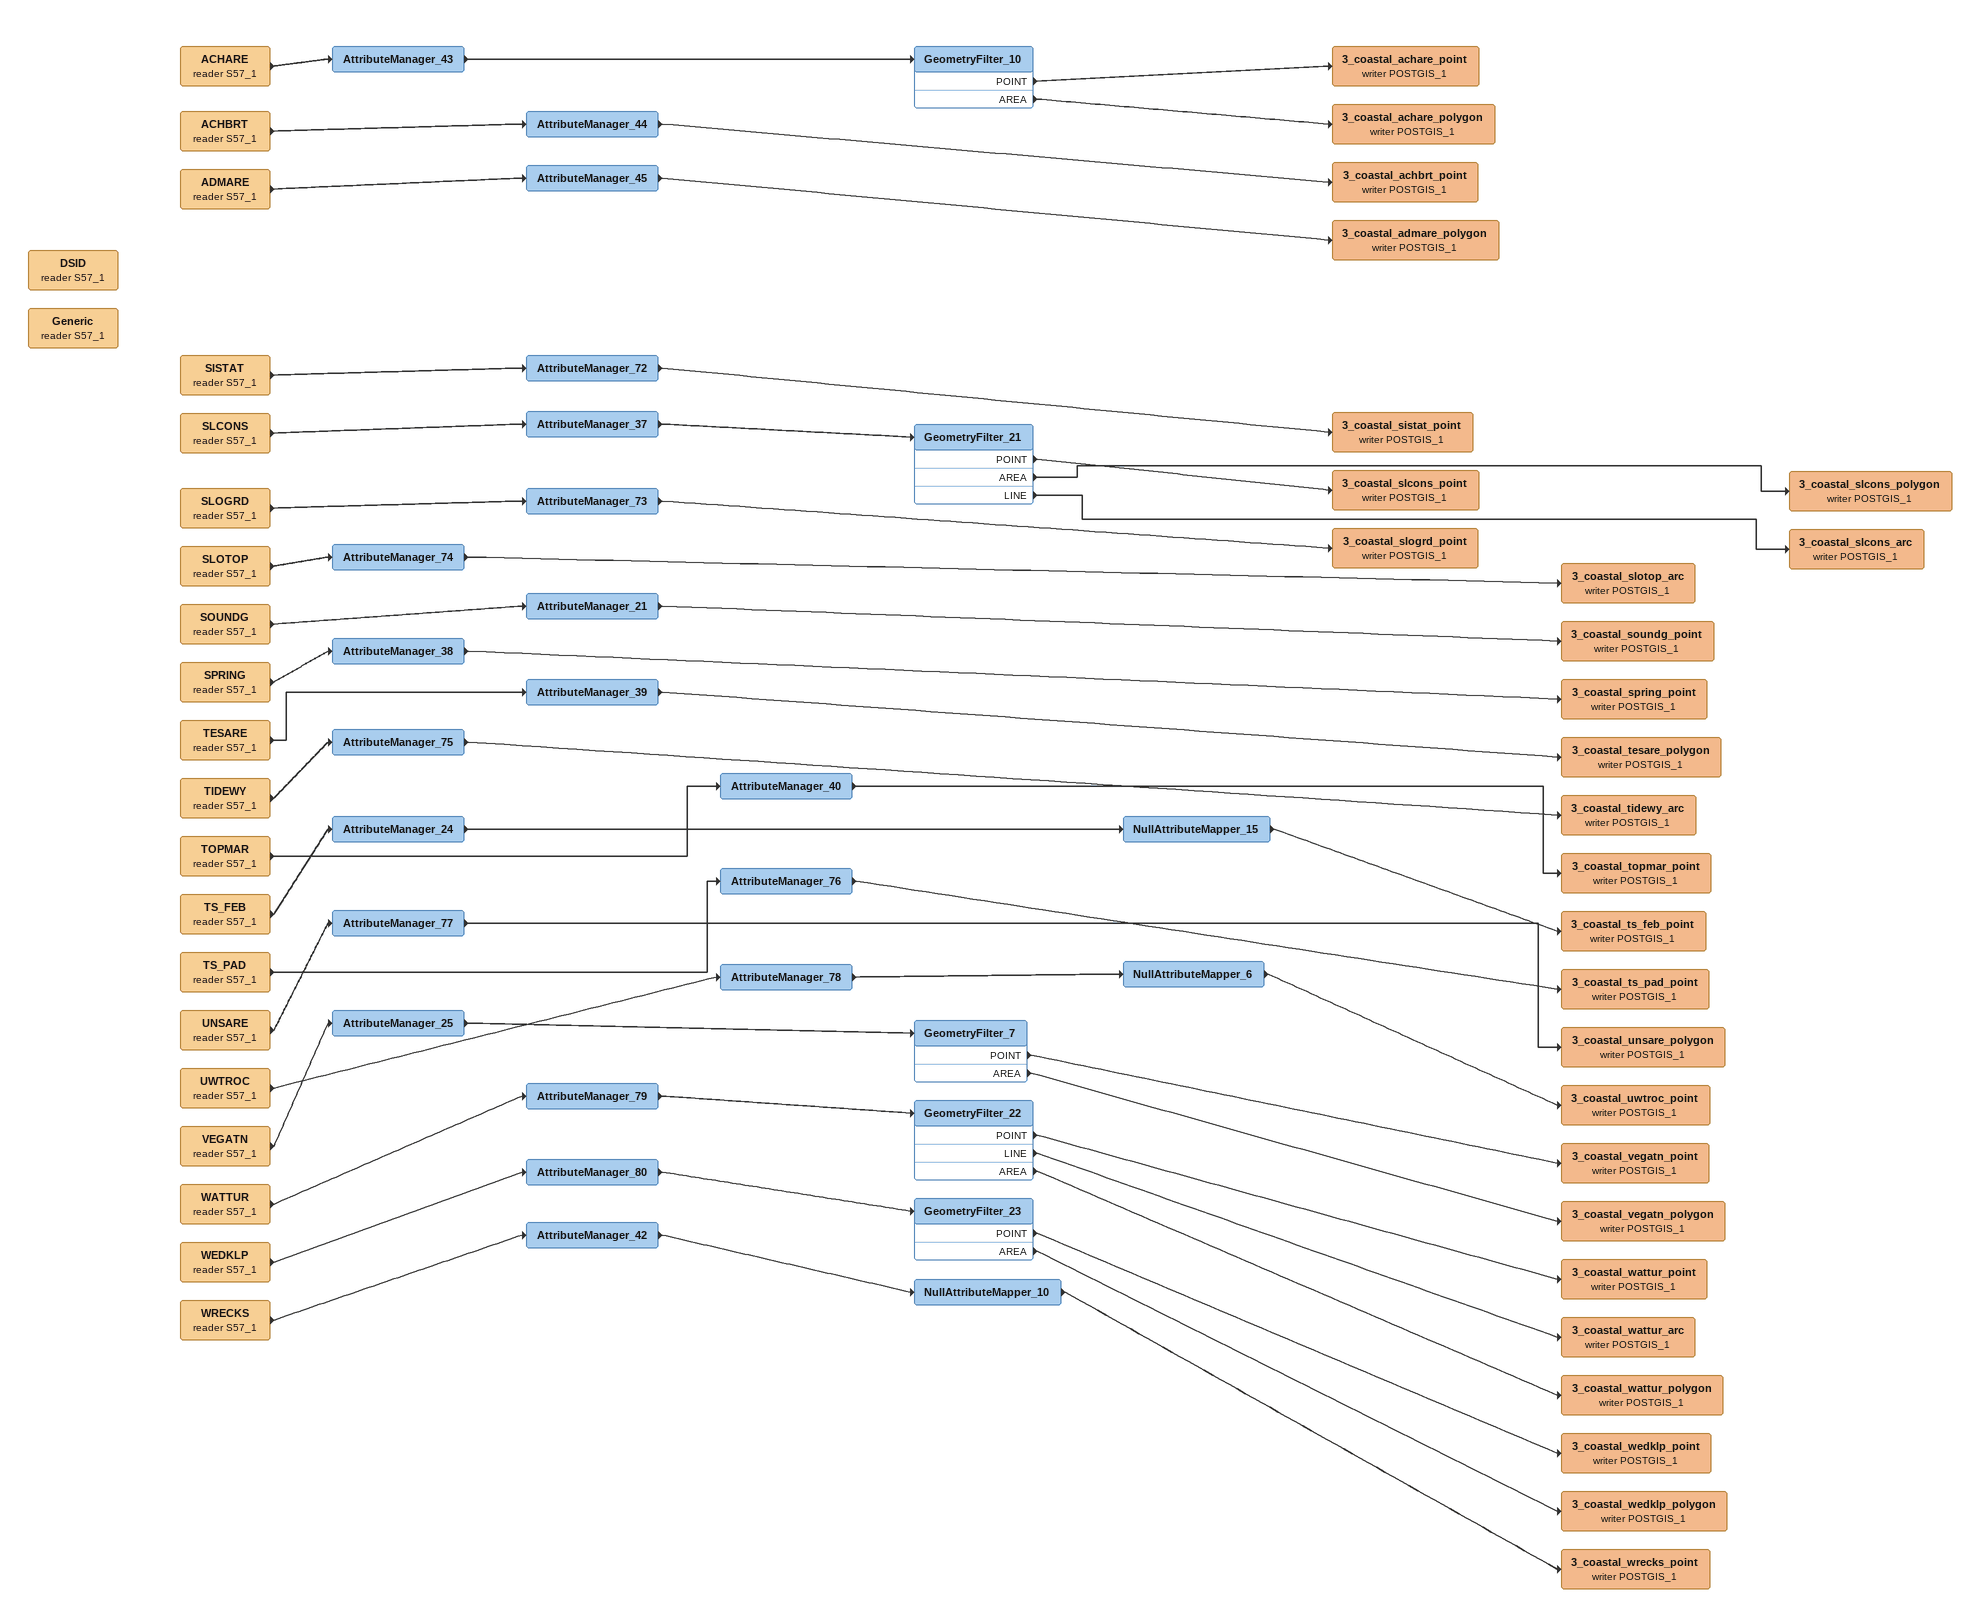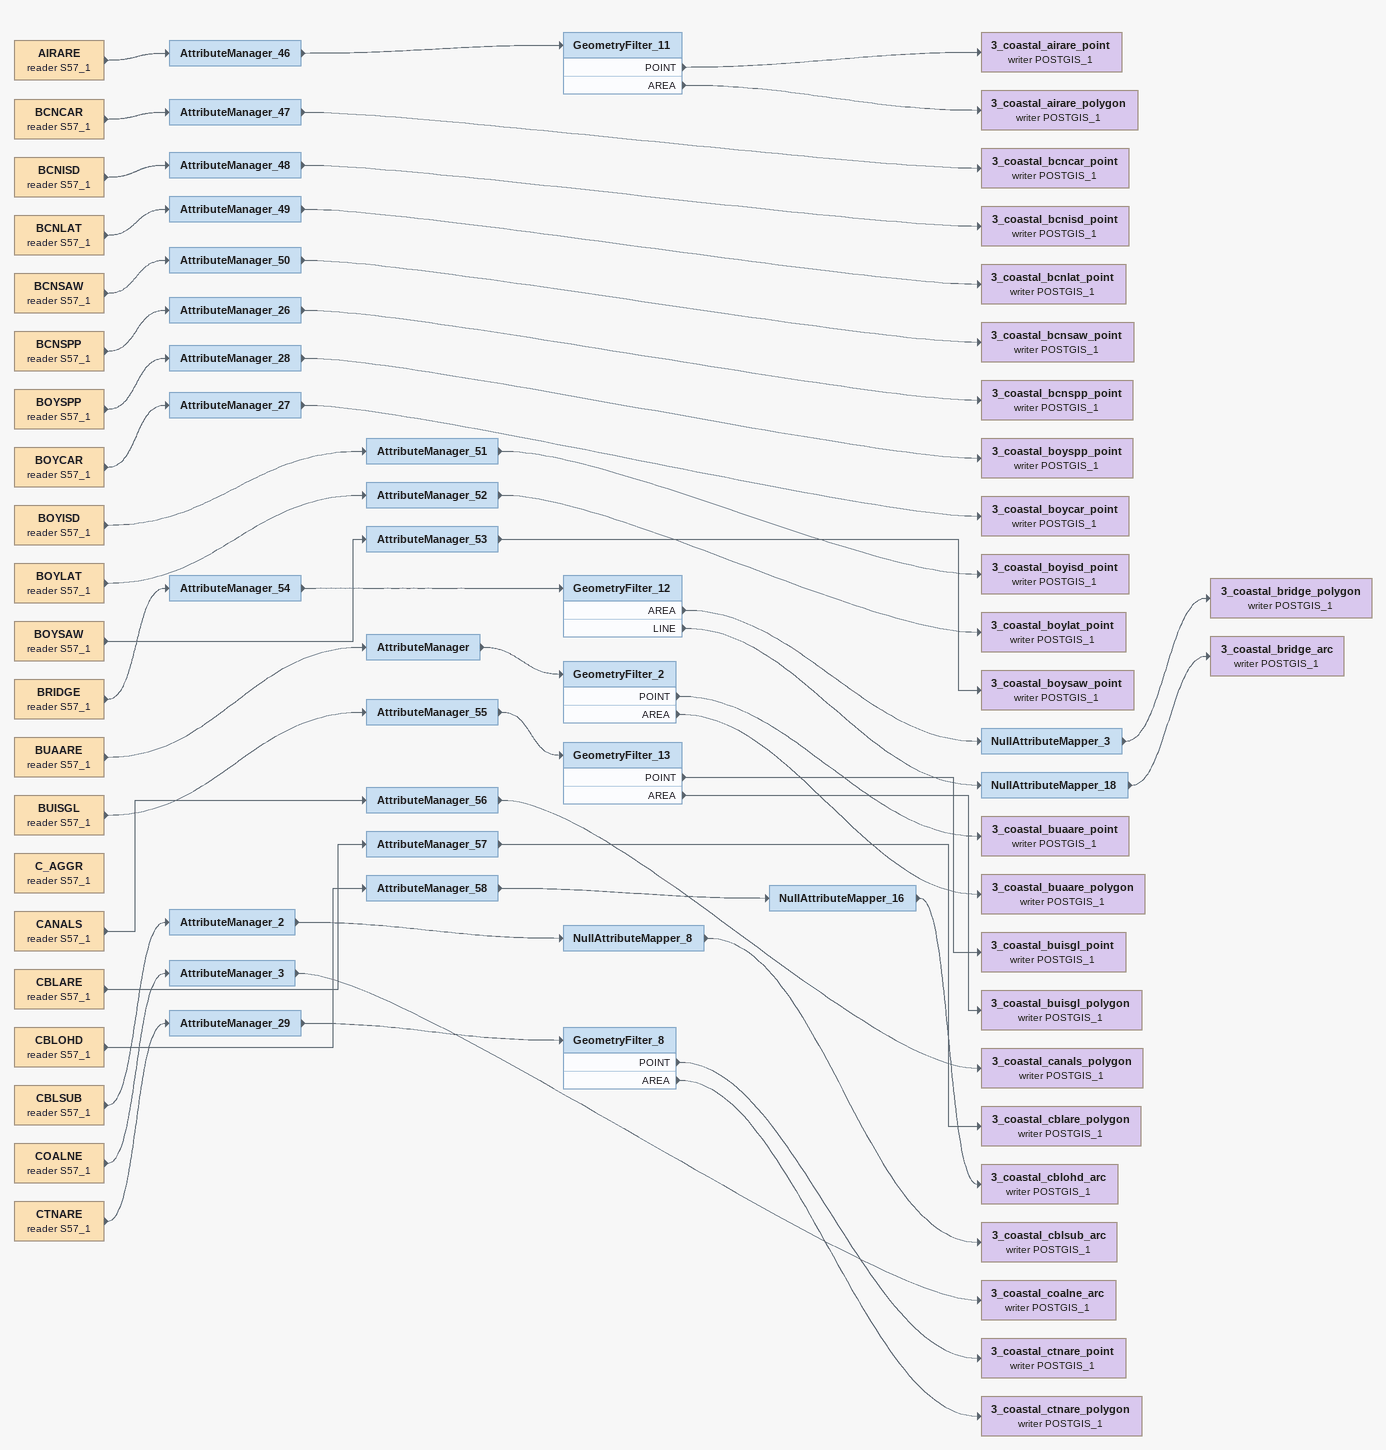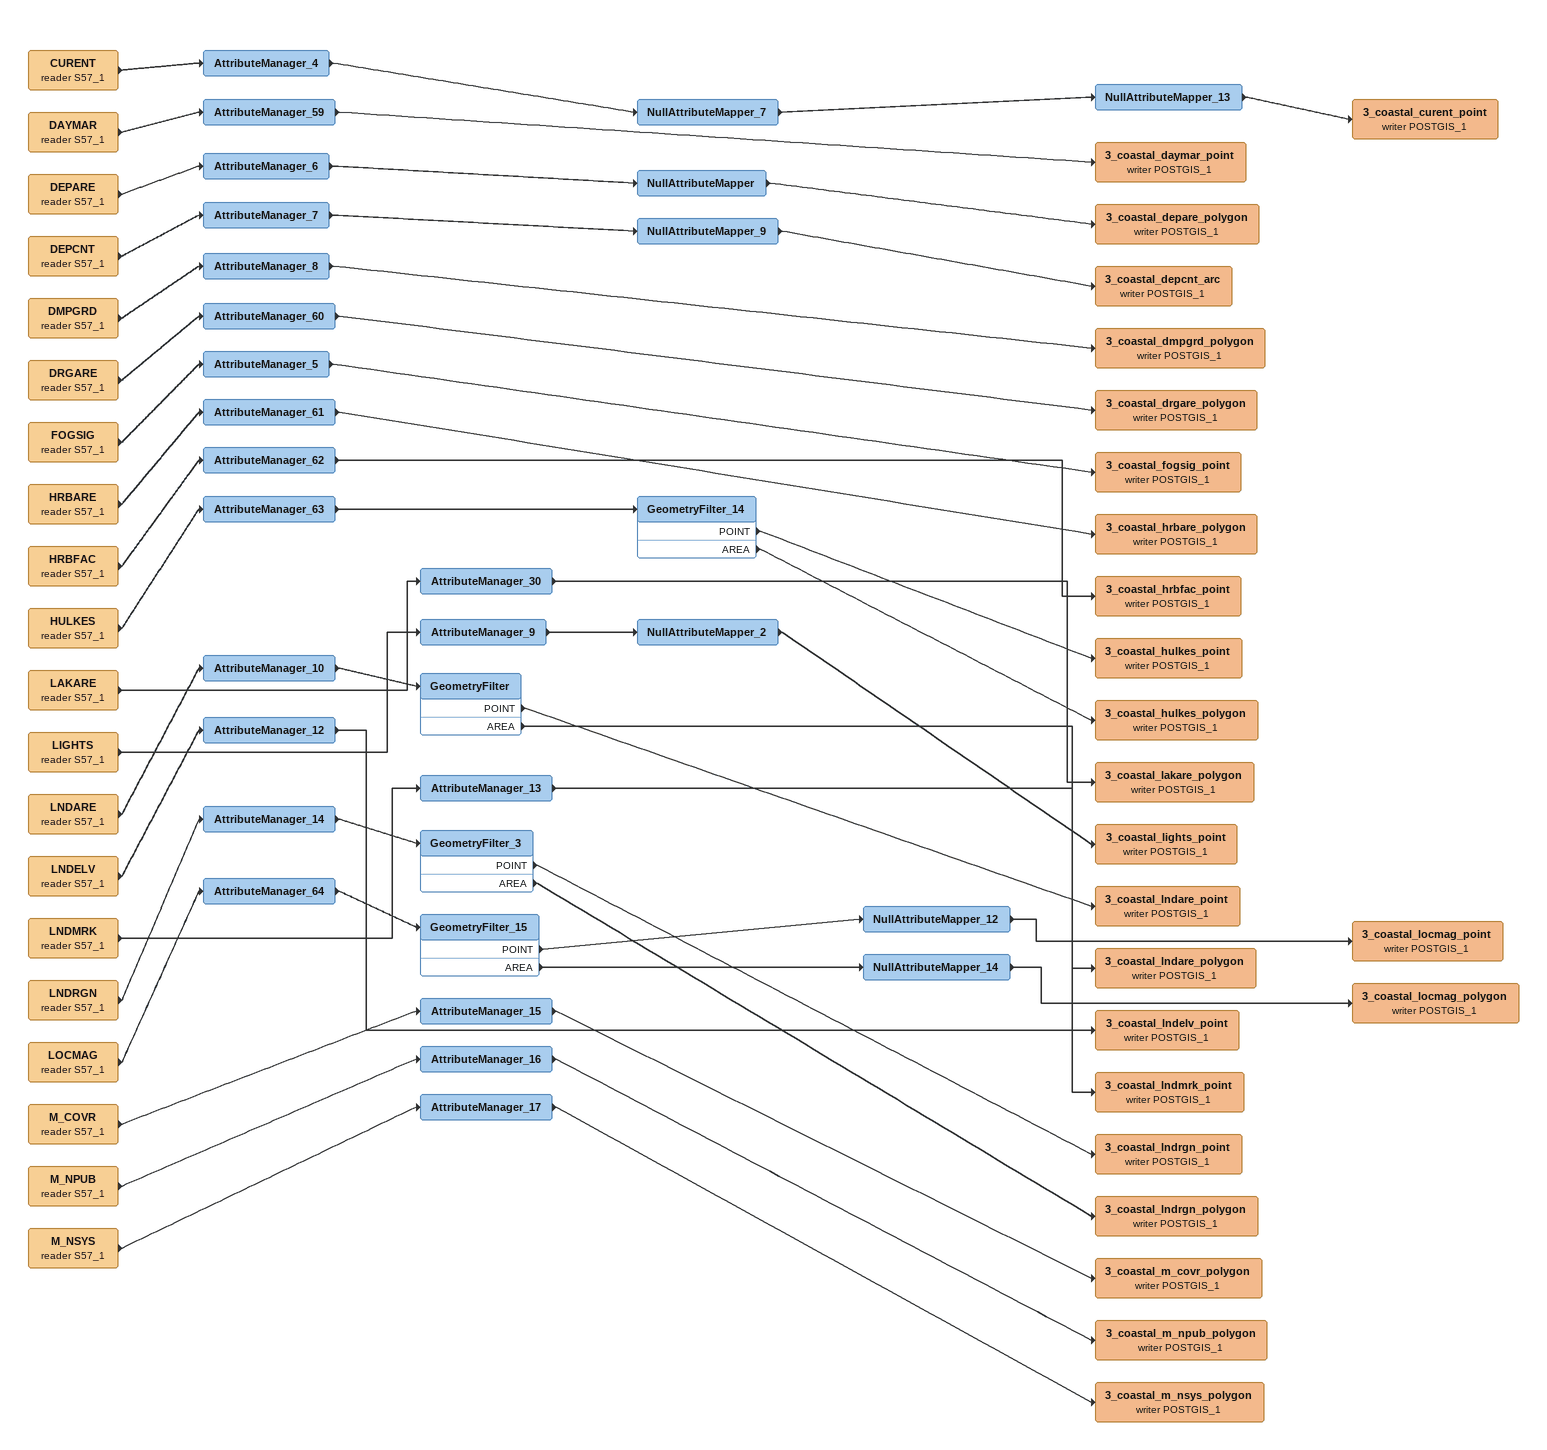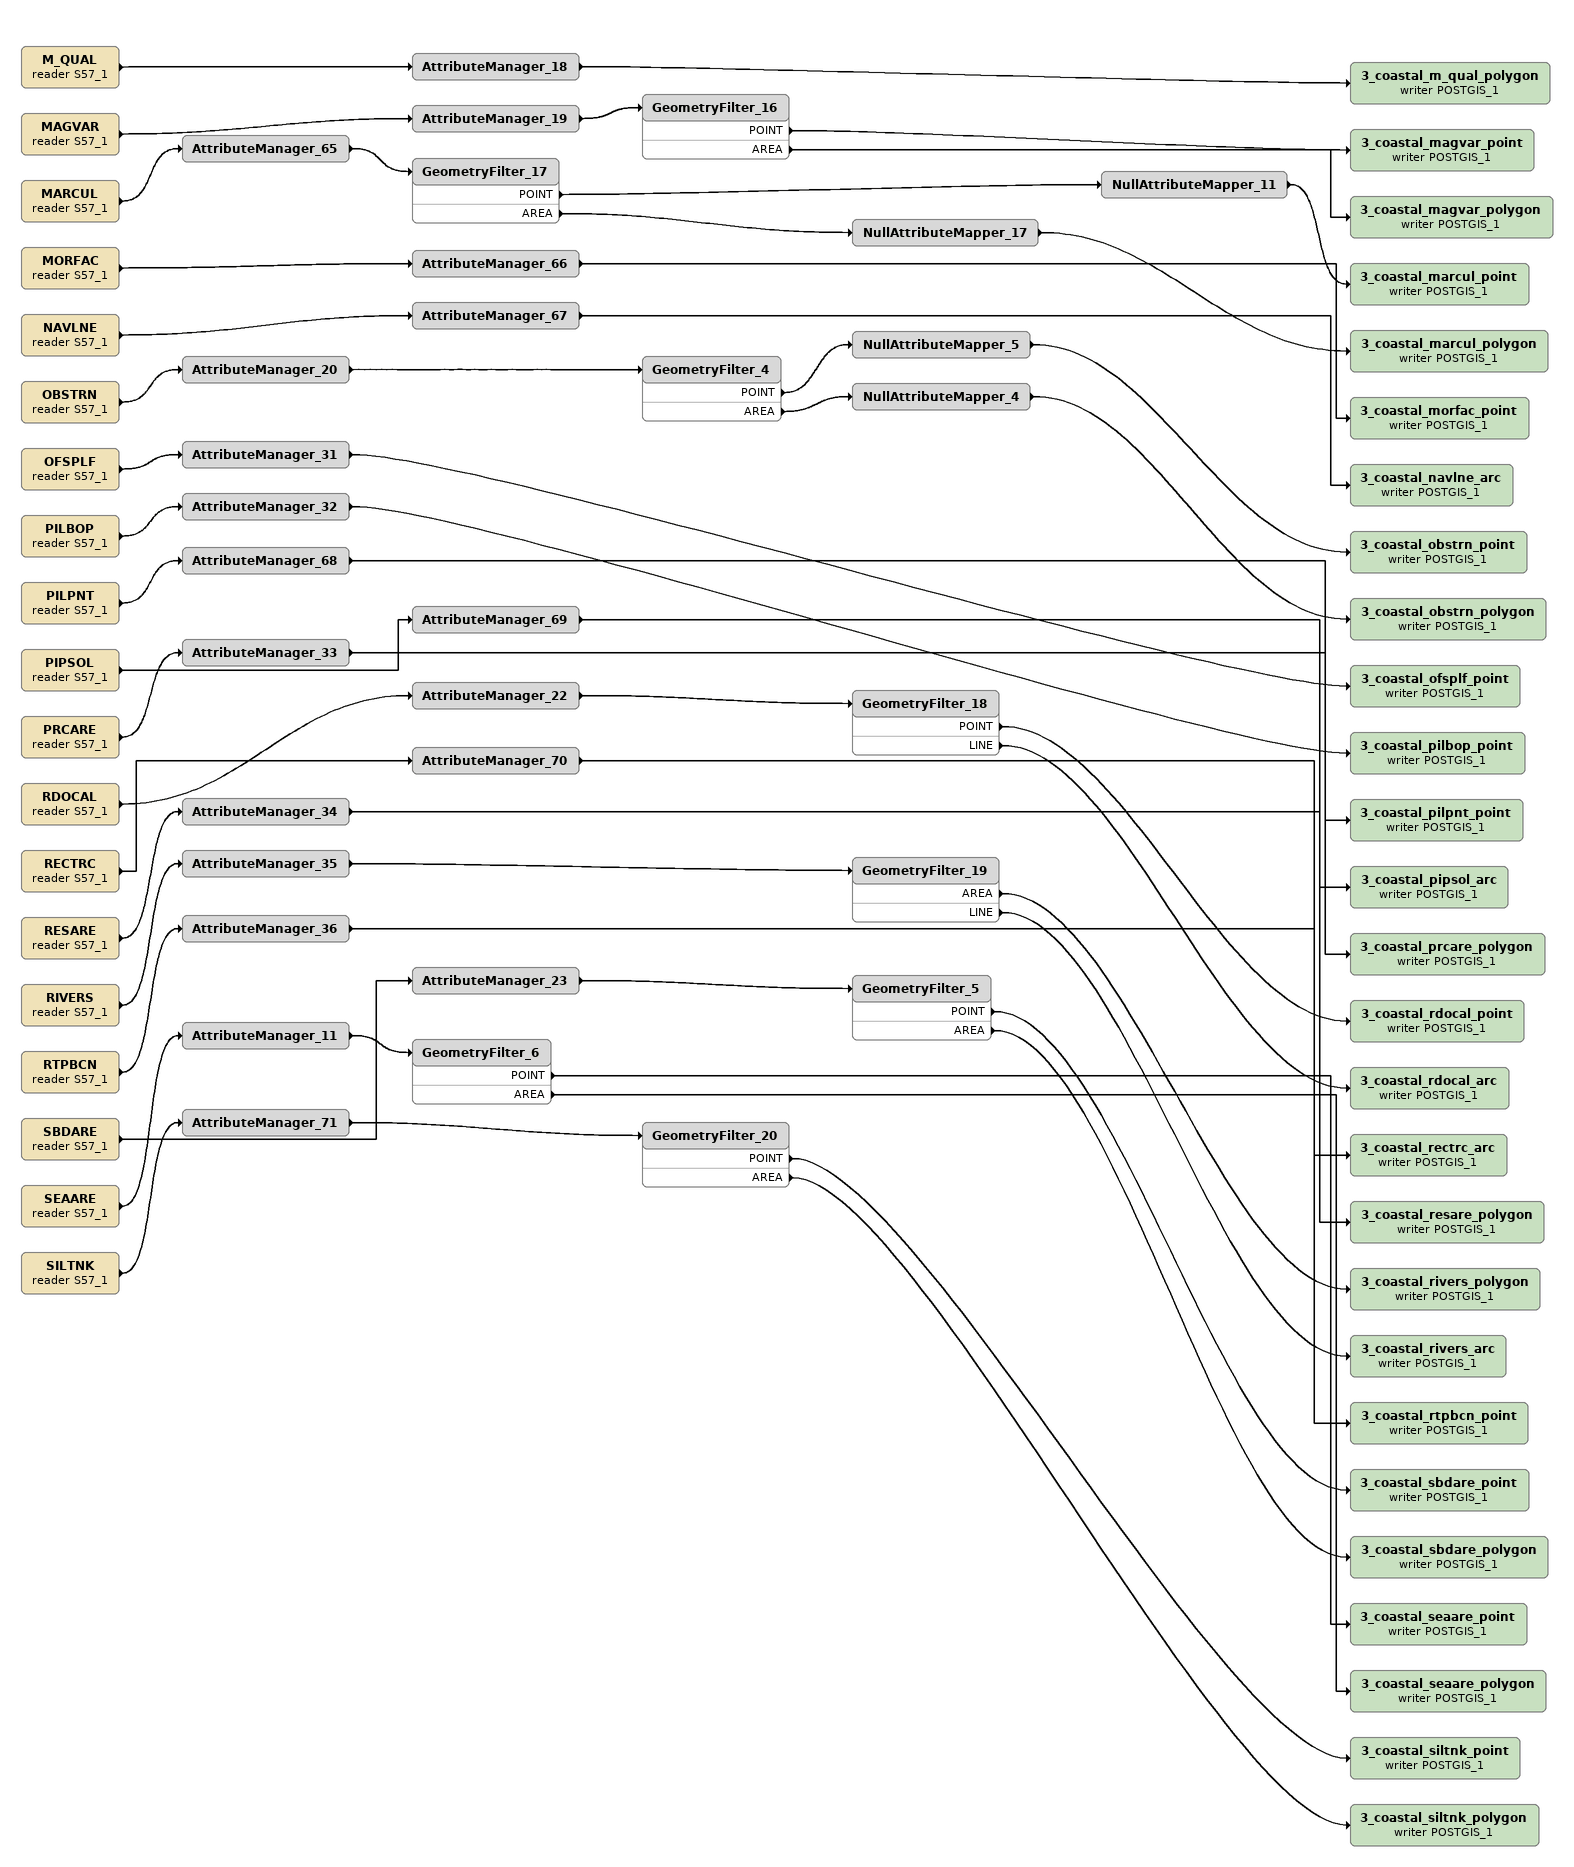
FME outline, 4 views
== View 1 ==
DSID (reader S57_1)
Generic (reader S57_1)
SISTAT (reader S57_1)
    -> AttributeManager_72
AttributeManager_72
    -> 3_coastal_sistat_point (writer POSTGIS_1)
3_coastal_sistat_point (writer POSTGIS_1)
SLCONS (reader S57_1)
    -> AttributeManager_37
AttributeManager_37
    -> GeometryFilter_21
GeometryFilter_21
    POINT -> 3_coastal_slcons_point (writer POSTGIS_1)
    AREA -> 3_coastal_slcons_polygon (writer POSTGIS_1)
    LINE -> 3_coastal_slcons_arc (writer POSTGIS_1)
3_coastal_slcons_point (writer POSTGIS_1)
3_coastal_slcons_polygon (writer POSTGIS_1)
3_coastal_slcons_arc (writer POSTGIS_1)
SLOGRD (reader S57_1)
    -> AttributeManager_73
AttributeManager_73
    -> 3_coastal_slogrd_point (writer POSTGIS_1)
3_coastal_slogrd_point (writer POSTGIS_1)
SLOTOP (reader S57_1)
    -> AttributeManager_74
AttributeManager_74
    -> 3_coastal_slotop_arc (writer POSTGIS_1)
3_coastal_slotop_arc (writer POSTGIS_1)
SOUNDG (reader S57_1)
    -> AttributeManager_21
AttributeManager_21
    -> 3_coastal_soundg_point (writer POSTGIS_1)
3_coastal_soundg_point (writer POSTGIS_1)
SPRING (reader S57_1)
    -> AttributeManager_38
AttributeManager_38
    -> 3_coastal_spring_point (writer POSTGIS_1)
3_coastal_spring_point (writer POSTGIS_1)
TESARE (reader S57_1)
    -> AttributeManager_39
AttributeManager_39
    -> 3_coastal_tesare_polygon (writer POSTGIS_1)
3_coastal_tesare_polygon (writer POSTGIS_1)
TIDEWY (reader S57_1)
    -> AttributeManager_75
AttributeManager_75
    -> 3_coastal_tidewy_arc (writer POSTGIS_1)
3_coastal_tidewy_arc (writer POSTGIS_1)
TOPMAR (reader S57_1)
    -> AttributeManager_40
AttributeManager_40
    -> 3_coastal_topmar_point (writer POSTGIS_1)
3_coastal_topmar_point (writer POSTGIS_1)
TS_FEB (reader S57_1)
    -> AttributeManager_24
AttributeManager_24
    -> NullAttributeMapper_15
NullAttributeMapper_15
    -> 3_coastal_ts_feb_point (writer POSTGIS_1)
3_coastal_ts_feb_point (writer POSTGIS_1)
TS_PAD (reader S57_1)
    -> AttributeManager_76
AttributeManager_76
    -> 3_coastal_ts_pad_point (writer POSTGIS_1)
3_coastal_ts_pad_point (writer POSTGIS_1)
UNSARE (reader S57_1)
    -> AttributeManager_77
AttributeManager_77
    -> 3_coastal_unsare_polygon (writer POSTGIS_1)
3_coastal_unsare_polygon (writer POSTGIS_1)
UWTROC (reader S57_1)
    -> AttributeManager_78
AttributeManager_78
    -> NullAttributeMapper_6
NullAttributeMapper_6
    -> 3_coastal_uwtroc_point (writer POSTGIS_1)
3_coastal_uwtroc_point (writer POSTGIS_1)
VEGATN (reader S57_1)
    -> AttributeManager_25
AttributeManager_25
    -> GeometryFilter_7
GeometryFilter_7
    POINT -> 3_coastal_vegatn_point (writer POSTGIS_1)
    AREA -> 3_coastal_vegatn_polygon (writer POSTGIS_1)
3_coastal_vegatn_point (writer POSTGIS_1)
3_coastal_vegatn_polygon (writer POSTGIS_1)
WATTUR (reader S57_1)
    -> AttributeManager_79
AttributeManager_79
    -> GeometryFilter_22
GeometryFilter_22
    POINT -> 3_coastal_wattur_point (writer POSTGIS_1)
    LINE -> 3_coastal_wattur_arc (writer POSTGIS_1)
    AREA -> 3_coastal_wattur_polygon (writer POSTGIS_1)
3_coastal_wattur_point (writer POSTGIS_1)
3_coastal_wattur_arc (writer POSTGIS_1)
3_coastal_wattur_polygon (writer POSTGIS_1)
WEDKLP (reader S57_1)
    -> AttributeManager_80
AttributeManager_80
    -> GeometryFilter_23
GeometryFilter_23
    POINT -> 3_coastal_wedklp_point (writer POSTGIS_1)
    AREA -> 3_coastal_wedklp_polygon (writer POSTGIS_1)
3_coastal_wedklp_point (writer POSTGIS_1)
3_coastal_wedklp_polygon (writer POSTGIS_1)
WRECKS (reader S57_1)
    -> AttributeManager_42
AttributeManager_42
    -> NullAttributeMapper_10
NullAttributeMapper_10
    -> 3_coastal_wrecks_point (writer POSTGIS_1)
3_coastal_wrecks_point (writer POSTGIS_1)
ACHARE (reader S57_1)
    -> AttributeManager_43
AttributeManager_43
    -> GeometryFilter_10
GeometryFilter_10
    POINT -> 3_coastal_achare_point (writer POSTGIS_1)
    AREA -> 3_coastal_achare_polygon (writer POSTGIS_1)
3_coastal_achare_point (writer POSTGIS_1)
3_coastal_achare_polygon (writer POSTGIS_1)
ACHBRT (reader S57_1)
    -> AttributeManager_44
AttributeManager_44
    -> 3_coastal_achbrt_point (writer POSTGIS_1)
3_coastal_achbrt_point (writer POSTGIS_1)
ADMARE (reader S57_1)
    -> AttributeManager_45
AttributeManager_45
    -> 3_coastal_admare_polygon (writer POSTGIS_1)
3_coastal_admare_polygon (writer POSTGIS_1)

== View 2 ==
AIRARE (reader S57_1)
    -> AttributeManager_46
AttributeManager_46
    -> GeometryFilter_11
GeometryFilter_11
    POINT -> 3_coastal_airare_point (writer POSTGIS_1)
    AREA -> 3_coastal_airare_polygon (writer POSTGIS_1)
3_coastal_airare_point (writer POSTGIS_1)
3_coastal_airare_polygon (writer POSTGIS_1)
BCNCAR (reader S57_1)
    -> AttributeManager_47
AttributeManager_47
    -> 3_coastal_bcncar_point (writer POSTGIS_1)
3_coastal_bcncar_point (writer POSTGIS_1)
BCNISD (reader S57_1)
    -> AttributeManager_48
AttributeManager_48
    -> 3_coastal_bcnisd_point (writer POSTGIS_1)
3_coastal_bcnisd_point (writer POSTGIS_1)
BCNLAT (reader S57_1)
    -> AttributeManager_49
AttributeManager_49
    -> 3_coastal_bcnlat_point (writer POSTGIS_1)
3_coastal_bcnlat_point (writer POSTGIS_1)
BCNSAW (reader S57_1)
    -> AttributeManager_50
AttributeManager_50
    -> 3_coastal_bcnsaw_point (writer POSTGIS_1)
3_coastal_bcnsaw_point (writer POSTGIS_1)
BCNSPP (reader S57_1)
    -> AttributeManager_26
AttributeManager_26
    -> 3_coastal_bcnspp_point (writer POSTGIS_1)
3_coastal_bcnspp_point (writer POSTGIS_1)
BOYSPP (reader S57_1)
    -> AttributeManager_28
AttributeManager_28
    -> 3_coastal_boyspp_point (writer POSTGIS_1)
3_coastal_boyspp_point (writer POSTGIS_1)
BOYCAR (reader S57_1)
    -> AttributeManager_27
AttributeManager_27
    -> 3_coastal_boycar_point (writer POSTGIS_1)
3_coastal_boycar_point (writer POSTGIS_1)
BOYISD (reader S57_1)
    -> AttributeManager_51
AttributeManager_51
    -> 3_coastal_boyisd_point (writer POSTGIS_1)
3_coastal_boyisd_point (writer POSTGIS_1)
BOYLAT (reader S57_1)
    -> AttributeManager_52
AttributeManager_52
    -> 3_coastal_boylat_point (writer POSTGIS_1)
3_coastal_boylat_point (writer POSTGIS_1)
BOYSAW (reader S57_1)
    -> AttributeManager_53
AttributeManager_53
    -> 3_coastal_boysaw_point (writer POSTGIS_1)
3_coastal_boysaw_point (writer POSTGIS_1)
BRIDGE (reader S57_1)
    -> AttributeManager_54
AttributeManager_54
    -> GeometryFilter_12
GeometryFilter_12
    AREA -> NullAttributeMapper_3
    LINE -> NullAttributeMapper_18
NullAttributeMapper_3
    -> 3_coastal_bridge_polygon (writer POSTGIS_1)
3_coastal_bridge_polygon (writer POSTGIS_1)
NullAttributeMapper_18
    -> 3_coastal_bridge_arc (writer POSTGIS_1)
3_coastal_bridge_arc (writer POSTGIS_1)
BUAARE (reader S57_1)
    -> AttributeManager
AttributeManager
    -> GeometryFilter_2
GeometryFilter_2
    POINT -> 3_coastal_buaare_point (writer POSTGIS_1)
    AREA -> 3_coastal_buaare_polygon (writer POSTGIS_1)
3_coastal_buaare_point (writer POSTGIS_1)
3_coastal_buaare_polygon (writer POSTGIS_1)
BUISGL (reader S57_1)
    -> AttributeManager_55
AttributeManager_55
    -> GeometryFilter_13
GeometryFilter_13
    POINT -> 3_coastal_buisgl_point (writer POSTGIS_1)
    AREA -> 3_coastal_buisgl_polygon (writer POSTGIS_1)
3_coastal_buisgl_point (writer POSTGIS_1)
3_coastal_buisgl_polygon (writer POSTGIS_1)
C_AGGR (reader S57_1)
CANALS (reader S57_1)
    -> AttributeManager_56
AttributeManager_56
    -> 3_coastal_canals_polygon (writer POSTGIS_1)
3_coastal_canals_polygon (writer POSTGIS_1)
CBLARE (reader S57_1)
    -> AttributeManager_57
AttributeManager_57
    -> 3_coastal_cblare_polygon (writer POSTGIS_1)
3_coastal_cblare_polygon (writer POSTGIS_1)
CBLOHD (reader S57_1)
    -> AttributeManager_58
AttributeManager_58
    -> NullAttributeMapper_16
NullAttributeMapper_16
    -> 3_coastal_cblohd_arc (writer POSTGIS_1)
3_coastal_cblohd_arc (writer POSTGIS_1)
CBLSUB (reader S57_1)
    -> AttributeManager_2
AttributeManager_2
    -> NullAttributeMapper_8
NullAttributeMapper_8
    -> 3_coastal_cblsub_arc (writer POSTGIS_1)
3_coastal_cblsub_arc (writer POSTGIS_1)
COALNE (reader S57_1)
    -> AttributeManager_3
AttributeManager_3
    -> 3_coastal_coalne_arc (writer POSTGIS_1)
3_coastal_coalne_arc (writer POSTGIS_1)
CTNARE (reader S57_1)
    -> AttributeManager_29
AttributeManager_29
    -> GeometryFilter_8
GeometryFilter_8
    POINT -> 3_coastal_ctnare_point (writer POSTGIS_1)
    AREA -> 3_coastal_ctnare_polygon (writer POSTGIS_1)
3_coastal_ctnare_point (writer POSTGIS_1)
3_coastal_ctnare_polygon (writer POSTGIS_1)

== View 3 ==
CURENT (reader S57_1)
    -> AttributeManager_4
AttributeManager_4
    -> NullAttributeMapper_7
NullAttributeMapper_7
    -> NullAttributeMapper_13
NullAttributeMapper_13
    -> 3_coastal_curent_point (writer POSTGIS_1)
3_coastal_curent_point (writer POSTGIS_1)
DAYMAR (reader S57_1)
    -> AttributeManager_59
AttributeManager_59
    -> 3_coastal_daymar_point (writer POSTGIS_1)
3_coastal_daymar_point (writer POSTGIS_1)
DEPARE (reader S57_1)
    -> AttributeManager_6
AttributeManager_6
    -> NullAttributeMapper
NullAttributeMapper
    -> 3_coastal_depare_polygon (writer POSTGIS_1)
3_coastal_depare_polygon (writer POSTGIS_1)
DEPCNT (reader S57_1)
    -> AttributeManager_7
AttributeManager_7
    -> NullAttributeMapper_9
NullAttributeMapper_9
    -> 3_coastal_depcnt_arc (writer POSTGIS_1)
3_coastal_depcnt_arc (writer POSTGIS_1)
DMPGRD (reader S57_1)
    -> AttributeManager_8
AttributeManager_8
    -> 3_coastal_dmpgrd_polygon (writer POSTGIS_1)
3_coastal_dmpgrd_polygon (writer POSTGIS_1)
DRGARE (reader S57_1)
    -> AttributeManager_60
AttributeManager_60
    -> 3_coastal_drgare_polygon (writer POSTGIS_1)
3_coastal_drgare_polygon (writer POSTGIS_1)
FOGSIG (reader S57_1)
    -> AttributeManager_5
AttributeManager_5
    -> 3_coastal_fogsig_point (writer POSTGIS_1)
3_coastal_fogsig_point (writer POSTGIS_1)
HRBARE (reader S57_1)
    -> AttributeManager_61
AttributeManager_61
    -> 3_coastal_hrbare_polygon (writer POSTGIS_1)
3_coastal_hrbare_polygon (writer POSTGIS_1)
HRBFAC (reader S57_1)
    -> AttributeManager_62
AttributeManager_62
    -> 3_coastal_hrbfac_point (writer POSTGIS_1)
3_coastal_hrbfac_point (writer POSTGIS_1)
HULKES (reader S57_1)
    -> AttributeManager_63
AttributeManager_63
    -> GeometryFilter_14
GeometryFilter_14
    POINT -> 3_coastal_hulkes_point (writer POSTGIS_1)
    AREA -> 3_coastal_hulkes_polygon (writer POSTGIS_1)
3_coastal_hulkes_point (writer POSTGIS_1)
3_coastal_hulkes_polygon (writer POSTGIS_1)
LAKARE (reader S57_1)
    -> AttributeManager_30
AttributeManager_30
    -> 3_coastal_lakare_polygon (writer POSTGIS_1)
3_coastal_lakare_polygon (writer POSTGIS_1)
LIGHTS (reader S57_1)
    -> AttributeManager_9
AttributeManager_9
    -> NullAttributeMapper_2
NullAttributeMapper_2
    -> 3_coastal_lights_point (writer POSTGIS_1)
3_coastal_lights_point (writer POSTGIS_1)
LNDARE (reader S57_1)
    -> AttributeManager_10
AttributeManager_10
    -> GeometryFilter
GeometryFilter
    POINT -> 3_coastal_lndare_point (writer POSTGIS_1)
    AREA -> 3_coastal_lndare_polygon (writer POSTGIS_1)
3_coastal_lndare_point (writer POSTGIS_1)
3_coastal_lndare_polygon (writer POSTGIS_1)
LNDELV (reader S57_1)
    -> AttributeManager_12
AttributeManager_12
    -> 3_coastal_lndelv_point (writer POSTGIS_1)
3_coastal_lndelv_point (writer POSTGIS_1)
LNDMRK (reader S57_1)
    -> AttributeManager_13
AttributeManager_13
    -> 3_coastal_lndmrk_point (writer POSTGIS_1)
3_coastal_lndmrk_point (writer POSTGIS_1)
LNDRGN (reader S57_1)
    -> AttributeManager_14
AttributeManager_14
    -> GeometryFilter_3
GeometryFilter_3
    POINT -> 3_coastal_lndrgn_point (writer POSTGIS_1)
    AREA -> 3_coastal_lndrgn_polygon (writer POSTGIS_1)
3_coastal_lndrgn_point (writer POSTGIS_1)
3_coastal_lndrgn_polygon (writer POSTGIS_1)
LOCMAG (reader S57_1)
    -> AttributeManager_64
AttributeManager_64
    -> GeometryFilter_15
GeometryFilter_15
    POINT -> NullAttributeMapper_12
    AREA -> NullAttributeMapper_14
NullAttributeMapper_12
    -> 3_coastal_locmag_point (writer POSTGIS_1)
3_coastal_locmag_point (writer POSTGIS_1)
NullAttributeMapper_14
    -> 3_coastal_locmag_polygon (writer POSTGIS_1)
3_coastal_locmag_polygon (writer POSTGIS_1)
M_COVR (reader S57_1)
    -> AttributeManager_15
AttributeManager_15
    -> 3_coastal_m_covr_polygon (writer POSTGIS_1)
3_coastal_m_covr_polygon (writer POSTGIS_1)
M_NPUB (reader S57_1)
    -> AttributeManager_16
AttributeManager_16
    -> 3_coastal_m_npub_polygon (writer POSTGIS_1)
3_coastal_m_npub_polygon (writer POSTGIS_1)
M_NSYS (reader S57_1)
    -> AttributeManager_17
AttributeManager_17
    -> 3_coastal_m_nsys_polygon (writer POSTGIS_1)
3_coastal_m_nsys_polygon (writer POSTGIS_1)

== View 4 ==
M_QUAL (reader S57_1)
    -> AttributeManager_18
AttributeManager_18
    -> 3_coastal_m_qual_polygon (writer POSTGIS_1)
3_coastal_m_qual_polygon (writer POSTGIS_1)
MAGVAR (reader S57_1)
    -> AttributeManager_19
AttributeManager_19
    -> GeometryFilter_16
GeometryFilter_16
    POINT -> 3_coastal_magvar_point (writer POSTGIS_1)
    AREA -> 3_coastal_magvar_polygon (writer POSTGIS_1)
3_coastal_magvar_point (writer POSTGIS_1)
3_coastal_magvar_polygon (writer POSTGIS_1)
MARCUL (reader S57_1)
    -> AttributeManager_65
AttributeManager_65
    -> GeometryFilter_17
GeometryFilter_17
    POINT -> NullAttributeMapper_11
    AREA -> NullAttributeMapper_17
NullAttributeMapper_11
    -> 3_coastal_marcul_point (writer POSTGIS_1)
3_coastal_marcul_point (writer POSTGIS_1)
NullAttributeMapper_17
    -> 3_coastal_marcul_polygon (writer POSTGIS_1)
3_coastal_marcul_polygon (writer POSTGIS_1)
MORFAC (reader S57_1)
    -> AttributeManager_66
AttributeManager_66
    -> 3_coastal_morfac_point (writer POSTGIS_1)
3_coastal_morfac_point (writer POSTGIS_1)
NAVLNE (reader S57_1)
    -> AttributeManager_67
AttributeManager_67
    -> 3_coastal_navlne_arc (writer POSTGIS_1)
3_coastal_navlne_arc (writer POSTGIS_1)
OBSTRN (reader S57_1)
    -> AttributeManager_20
AttributeManager_20
    -> GeometryFilter_4
GeometryFilter_4
    POINT -> NullAttributeMapper_5
    AREA -> NullAttributeMapper_4
NullAttributeMapper_5
    -> 3_coastal_obstrn_point (writer POSTGIS_1)
3_coastal_obstrn_point (writer POSTGIS_1)
NullAttributeMapper_4
    -> 3_coastal_obstrn_polygon (writer POSTGIS_1)
3_coastal_obstrn_polygon (writer POSTGIS_1)
OFSPLF (reader S57_1)
    -> AttributeManager_31
AttributeManager_31
    -> 3_coastal_ofsplf_point (writer POSTGIS_1)
3_coastal_ofsplf_point (writer POSTGIS_1)
PILBOP (reader S57_1)
    -> AttributeManager_32
AttributeManager_32
    -> 3_coastal_pilbop_point (writer POSTGIS_1)
3_coastal_pilbop_point (writer POSTGIS_1)
PILPNT (reader S57_1)
    -> AttributeManager_68
AttributeManager_68
    -> 3_coastal_pilpnt_point (writer POSTGIS_1)
3_coastal_pilpnt_point (writer POSTGIS_1)
PIPSOL (reader S57_1)
    -> AttributeManager_69
AttributeManager_69
    -> 3_coastal_pipsol_arc (writer POSTGIS_1)
3_coastal_pipsol_arc (writer POSTGIS_1)
PRCARE (reader S57_1)
    -> AttributeManager_33
AttributeManager_33
    -> 3_coastal_prcare_polygon (writer POSTGIS_1)
3_coastal_prcare_polygon (writer POSTGIS_1)
RDOCAL (reader S57_1)
    -> AttributeManager_22
AttributeManager_22
    -> GeometryFilter_18
GeometryFilter_18
    POINT -> 3_coastal_rdocal_point (writer POSTGIS_1)
    LINE -> 3_coastal_rdocal_arc (writer POSTGIS_1)
3_coastal_rdocal_point (writer POSTGIS_1)
3_coastal_rdocal_arc (writer POSTGIS_1)
RECTRC (reader S57_1)
    -> AttributeManager_70
AttributeManager_70
    -> 3_coastal_rectrc_arc (writer POSTGIS_1)
3_coastal_rectrc_arc (writer POSTGIS_1)
RESARE (reader S57_1)
    -> AttributeManager_34
AttributeManager_34
    -> 3_coastal_resare_polygon (writer POSTGIS_1)
3_coastal_resare_polygon (writer POSTGIS_1)
RIVERS (reader S57_1)
    -> AttributeManager_35
AttributeManager_35
    -> GeometryFilter_19
GeometryFilter_19
    AREA -> 3_coastal_rivers_polygon (writer POSTGIS_1)
    LINE -> 3_coastal_rivers_arc (writer POSTGIS_1)
3_coastal_rivers_polygon (writer POSTGIS_1)
3_coastal_rivers_arc (writer POSTGIS_1)
RTPBCN (reader S57_1)
    -> AttributeManager_36
AttributeManager_36
    -> 3_coastal_rtpbcn_point (writer POSTGIS_1)
3_coastal_rtpbcn_point (writer POSTGIS_1)
SBDARE (reader S57_1)
    -> AttributeManager_23
AttributeManager_23
    -> GeometryFilter_5
GeometryFilter_5
    POINT -> 3_coastal_sbdare_point (writer POSTGIS_1)
    AREA -> 3_coastal_sbdare_polygon (writer POSTGIS_1)
3_coastal_sbdare_point (writer POSTGIS_1)
3_coastal_sbdare_polygon (writer POSTGIS_1)
SEAARE (reader S57_1)
    -> AttributeManager_11
AttributeManager_11
    -> GeometryFilter_6
GeometryFilter_6
    POINT -> 3_coastal_seaare_point (writer POSTGIS_1)
    AREA -> 3_coastal_seaare_polygon (writer POSTGIS_1)
3_coastal_seaare_point (writer POSTGIS_1)
3_coastal_seaare_polygon (writer POSTGIS_1)
SILTNK (reader S57_1)
    -> AttributeManager_71
AttributeManager_71
    -> GeometryFilter_20
GeometryFilter_20
    POINT -> 3_coastal_siltnk_point (writer POSTGIS_1)
    AREA -> 3_coastal_siltnk_polygon (writer POSTGIS_1)
3_coastal_siltnk_point (writer POSTGIS_1)
3_coastal_siltnk_polygon (writer POSTGIS_1)
